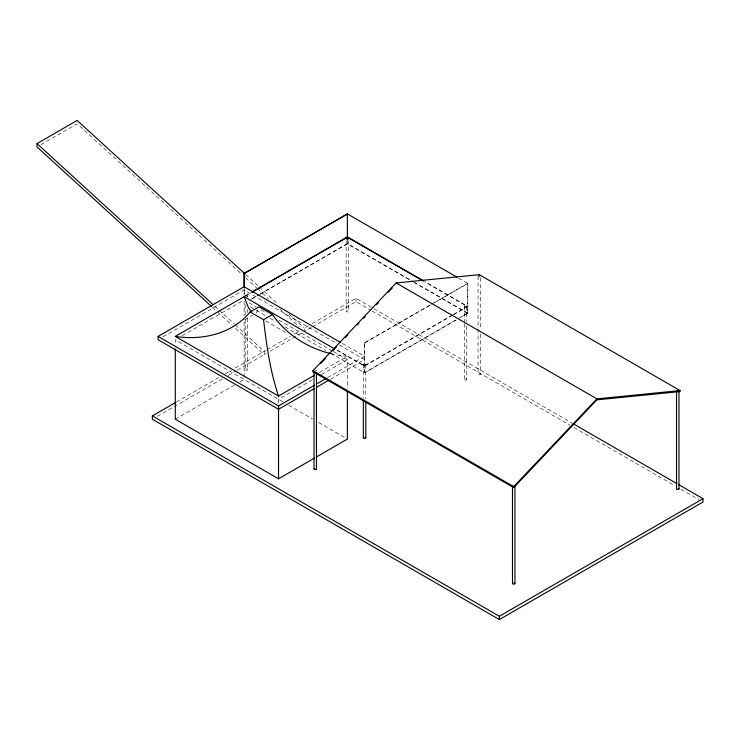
<?xml version="1.0" encoding="UTF-8"?>
<svg xmlns="http://www.w3.org/2000/svg" width="740" height="740" viewBox="0 0 740 740"><rect width="100%" height="100%" fill="white"/><g stroke="black" fill="none" stroke-linecap="round" stroke-linejoin="round"><path stroke-width="0.56" stroke-dasharray="3.7 2.78" d="M256.299 313.066L257.798 309.681M40.913 144.67L77.154 123.747L242.23 274.66M163.078 336.839L244.117 290.052L336.626 343.462M245.264 295.852L251.267 292.383M245.264 296.185L251.267 292.716M182.271 335.692L243.118 300.56M252.062 298.71L259.009 294.705M259.999 294.132L347.365 243.691L413.068 281.625M251.267 299.339L259.278 294.714M260.276 294.132L347.365 243.858L412.911 281.7M244.811 319.708L252.47 315.277M176.314 402.061L219.253 377.271M225.247 373.811L231.241 370.351M235.237 368.039L266.15 350.187M267.131 349.622L290.635 336.053M294.557 333.796L299.45 330.965M311.3 327.441L304.344 331.446L304.344 328.135L308.321 325.85M312.289 323.556L355.968 298.331L372.969 308.145M157.333 416.324L223.249 378.269M228.244 375.393L236.236 370.777M237.235 370.204L266.15 353.498M270.072 351.241L302.392 332.584M312.289 326.867L355.968 301.643L370.971 310.31M175.287 419.21L234.145 385.226M240.13 381.775L244.117 379.472L244.117 320.725M455.526 320.17L364.432 372.766L364.432 342.953L430.495 304.815M431.503 304.233L467.541 283.429L467.541 313.233L459.531 317.858M364.432 342.953L430.097 305.213M434.065 302.919L467.828 283.429L467.828 313.233L459.882 317.821M319.44 372.414L347.365 356.282A84.675 67.793 19.1 0 1 330.715 353.628M312.456 379.759L278.536 399.341L278.536 402.791M321.428 374.57L347.365 359.594L347.365 388.398M327.561 377.659L364.579 356.282L341.593 343.018M330.558 379.241L364.579 359.594L337.616 344.035M452.519 314.953L364.432 365.81L336.626 349.752M453.518 314.371L467.541 306.277L424.834 281.625M452.519 315.277L364.432 366.143L335.451 349.41M453.518 314.704L467.541 306.61L424.834 281.959M330.669 353.267L364.579 372.849L455.914 320.115M480.158 276.936L478.438 276.529M315.564 370.12L316.461 370.86M458.596 278.268L467.828 283.429M414.067 282.199L467.828 313.233M413.91 282.273L467.541 313.233M373.978 308.728L571.992 423.049M371.97 310.883L569.985 425.204M573.99 427.517L675 485.829M680.994 489.297L699.004 499.694M249.084 302.854L256.031 306.869M260.998 309.736L266.955 313.168M278.869 320.05L332.473 351M333.472 351.574L347.365 359.594M250.222 306.822L255.189 309.69M256.179 310.264L266.113 315.999M270.082 318.293L276.039 321.733M284.983 326.895L325.702 350.399M265.642 320.901L286.556 332.982M282.837 401.82L175.287 339.725L175.287 344.331M288.794 405.261L312.622 419.016M318.579 422.457L347.365 439.079M245.634 274.466L258.399 286.13M259.25 286.907L277.972 304.02M289.035 314.139L304.344 328.135M245.634 277.778L256.697 287.888M257.548 288.665L268.611 298.775M279.674 308.894L299.238 326.784M214.84 306.203L218.245 309.311M219.096 310.088L234.413 324.092M235.265 324.869L264.199 351.324L264.199 354.636L232.712 325.85M212.288 307.183L216.543 311.068M217.394 311.845L231.861 325.073M480.51 277.879L480.51 329.466M480.51 334.045L480.51 374.172M478.077 276.15L478.077 328.042M478.077 329.198L478.077 374.172M466.746 306.277A1.221 0.703 0 0 1 464.924 306.887A1.221 0.703 0 0 1 464.924 305.675A1.221 0.703 0 0 1 466.746 306.277L466.746 321.41M466.746 325.961L466.746 379.472A1.221 0.703 0 0 1 464.924 380.073A1.221 0.703 0 0 1 464.924 378.861A1.221 0.703 0 0 1 466.746 379.472M464.313 306.277L464.313 322.548M464.313 323.685L464.313 379.472M365.791 364.561A1.221 0.703 0 0 1 363.969 365.171A1.221 0.703 0 0 1 363.969 363.96A1.221 0.703 0 0 1 365.791 364.561L365.791 399.045M364.579 343.036L364.579 372.849M363.358 364.561L363.358 397.907M355.968 298.331L355.968 301.643M348.586 240.667L348.586 311.253A1.221 0.703 0 0 1 346.755 311.855A1.221 0.703 0 0 1 346.755 310.643A1.221 0.703 0 0 1 348.586 311.253M347.365 240.25L347.365 243.858M346.154 240.667L346.154 311.253M247.632 309.2L247.632 312.613M247.632 318.302L247.632 369.538M245.199 304.649L245.199 314.889M245.199 319.449L245.199 369.538M244.265 290.136L244.265 296.425M244.117 286.741L244.117 295.575M244.117 301.088L244.117 316.119M247.021 296.065A1.221 0.703 0 0 1 247.586 296.86M246.096 296A1.221 0.703 0 0 1 246.725 296M245.356 295.991A1.221 0.703 0 0 1 247.271 295.852A1.221 0.703 0 0 1 247.021 296.953M363.969 365.505A1.221 0.703 0 0 0 365.791 364.894A1.221 0.703 0 0 0 363.969 364.284A1.221 0.703 0 0 0 363.969 365.505M464.924 307.22A1.221 0.703 0 0 0 466.746 306.61A1.221 0.703 0 0 0 464.924 305.999A1.221 0.703 0 0 0 464.924 307.22M245.55 370.028A1.221 0.703 0 0 0 247.586 369.713A1.221 0.703 0 0 0 246.096 368.853A1.221 0.703 0 0 0 245.55 370.028M478.438 374.671A1.221 0.703 0 0 0 480.473 374.348A1.221 0.703 0 0 0 478.984 373.487A1.221 0.703 0 0 0 478.438 374.671"/><path stroke-width="1.11" d="M678.811 391.072L676.906 391.108M312.955 370.712L396.122 282.948L479.298 274.67L680.06 390.581L680.06 391.571L596.884 399.85L513.708 487.614L312.955 371.702L312.955 370.712L513.708 486.615L513.708 487.614M320.873 363.34L325.628 358.327M332.75 350.806L336.719 346.625M345.432 337.431L347.8 334.924M357.309 324.897L358.891 323.223M363.645 318.209L365.227 316.535M376.318 304.834L378.695 302.327M388.204 292.3L392.163 288.119M513.708 486.615L596.884 398.86L680.06 390.581M211.437 306.397L37 146.927L37 143.615L77.154 120.435L244.783 273.689M340.594 342.444L244.117 286.741L244.117 273.495L347.365 213.888L456.876 277.111M244.117 273.495L347.365 214.054M314.555 388.482L278.536 409.276L158.083 339.725L158.083 336.413L244.117 286.741M252.275 291.8L347.365 236.902L423.835 281.052M314.445 375.291L278.536 396.029L175.287 336.413L244.117 296.675L334.462 348.836M252.275 292.134L347.365 237.235L422.845 280.812M175.287 336.413A84.675 67.793 19.1 0 0 250.139 311.947L259.093 306.776L272.514 314.528A84.675 67.793 19.1 0 0 330.715 353.628M250.139 311.947L263.56 319.689L272.514 314.528M678.996 484.829L703 498.686L703 501.998L499.371 619.565L152.347 419.21L152.347 415.899L175.315 402.634M158.083 336.413L278.536 405.964L314.555 385.17M316.554 384.014L326.562 378.233M316.554 387.325L328.56 380.388M175.287 348.947L175.287 419.21L278.536 478.817L314.445 458.088M316.443 456.932L347.365 439.079L347.365 390.702M152.347 415.899L499.371 616.254L703 498.686M314.935 372.192L314.195 371.906M396.122 282.948L596.884 398.86M572.991 423.632L676.998 483.673M37 143.615L213.138 304.649M251.507 311.836L248.538 307.831L244.117 296.675M278.536 396.029C270.229 371.36 266.567 345.45 263.56 319.689M678.978 391.312L678.978 488.752M676.545 391.886L676.545 488.752M514.929 485.449L514.929 583.462M512.496 486.032L512.496 583.462M499.371 616.254L499.371 619.565M479.298 274.67L479.298 275.668M365.791 402.468L365.791 437.756M363.358 400.183L363.358 437.756M347.365 213.888L347.365 237.235M316.461 373.173L316.461 468.882M314.028 371.443L314.028 468.882M278.536 405.964L278.536 478.817M244.265 273.578L244.265 286.824M346.19 238.576A1.221 0.703 0 0 1 347.365 237.688A1.221 0.703 0 0 1 348.54 238.576M348.226 238.891A1.221 0.703 0 0 1 346.755 239.002M365.181 437.146A1.221 0.703 0 0 1 365.569 438.154A1.221 0.703 0 0 1 363.793 438.293A1.221 0.703 0 0 1 363.719 437.257M678.941 488.576A1.221 0.703 0 0 1 677.6 489.454A1.221 0.703 0 0 1 676.712 488.4M316.304 468.531A1.221 0.703 0 0 1 315.407 469.576A1.221 0.703 0 0 1 314.075 468.697M514.763 583.12A1.221 0.703 0 0 1 514.318 584.073A1.221 0.703 0 0 1 512.654 583.814A1.221 0.703 0 0 1 513.107 582.861M346.755 238.668A1.221 0.703 0 0 0 348.586 238.058A1.221 0.703 0 0 0 346.755 237.447A1.221 0.703 0 0 0 346.755 238.668"/></g></svg>
